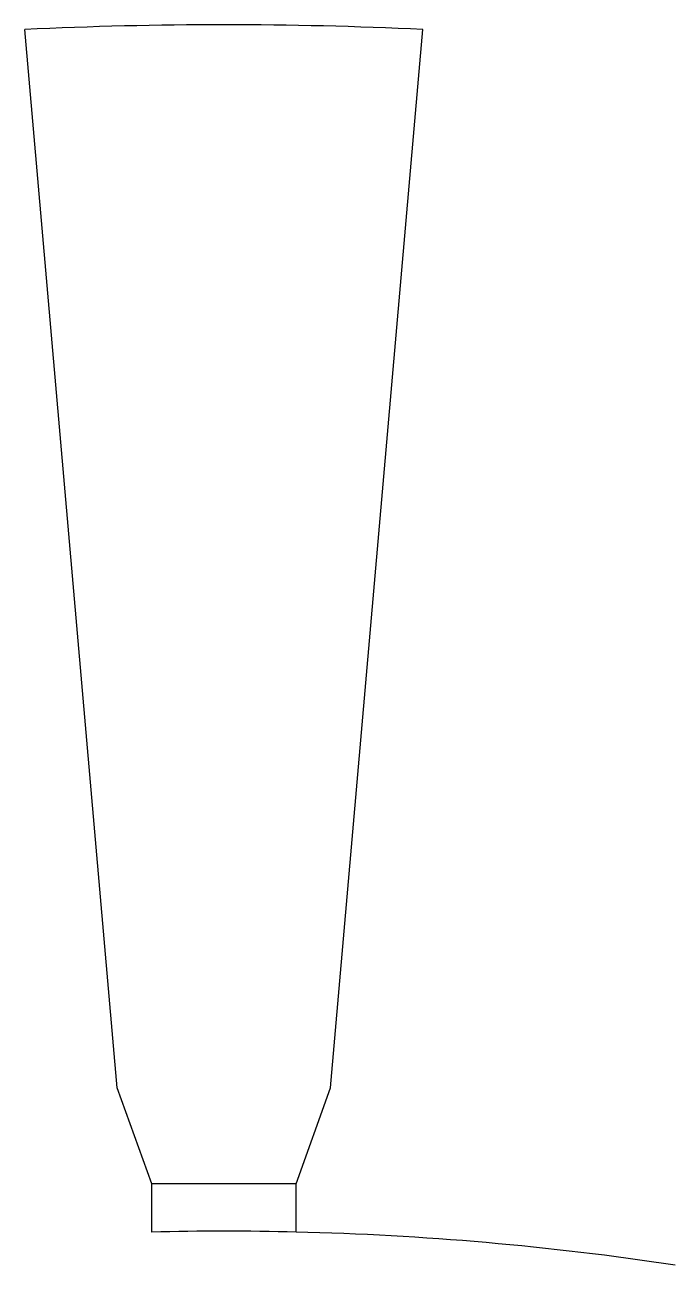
# Model space of a CAD drawing. Extents: x -4.1 to 9.4, y 61.8 to 87.6.
import ezdxf

# ---------------------------------------------------------------- set-up
doc = ezdxf.new("R2010")
doc.units = 0
doc.layers.add('layer 1000', color=7, linetype='CONTINUOUS')

msp = doc.modelspace()

# ---------------------------------------------------------------- linework, layer by layer
at = {"layer": 'layer 1000'}
for p, q in [((-2.215953, 65.5), (-4.135815, 87.5)), ((2.215953, 65.5), (4.135815, 87.5)), ((-1.5, 63.5), (-2.215953, 65.5)), ((1.5, 63.5), (2.215953, 65.5)), ((-1.5, 62.5), (-1.5, 63.5)), ((1.5, 63.5), (-1.5, 63.5)), ((1.5, 62.5), (1.5, 63.5))]:
    msp.add_line(p, q, dxfattribs=at)
for radius, start, end in [(87.597688, 87.293845, 92.706155), (62.517997, 88.625165, 91.374835), (62.517997, 81.374835, 88.625165)]:
    msp.add_arc((0, 0), radius, start, end, dxfattribs=at)

doc.saveas('drawing.dxf')
